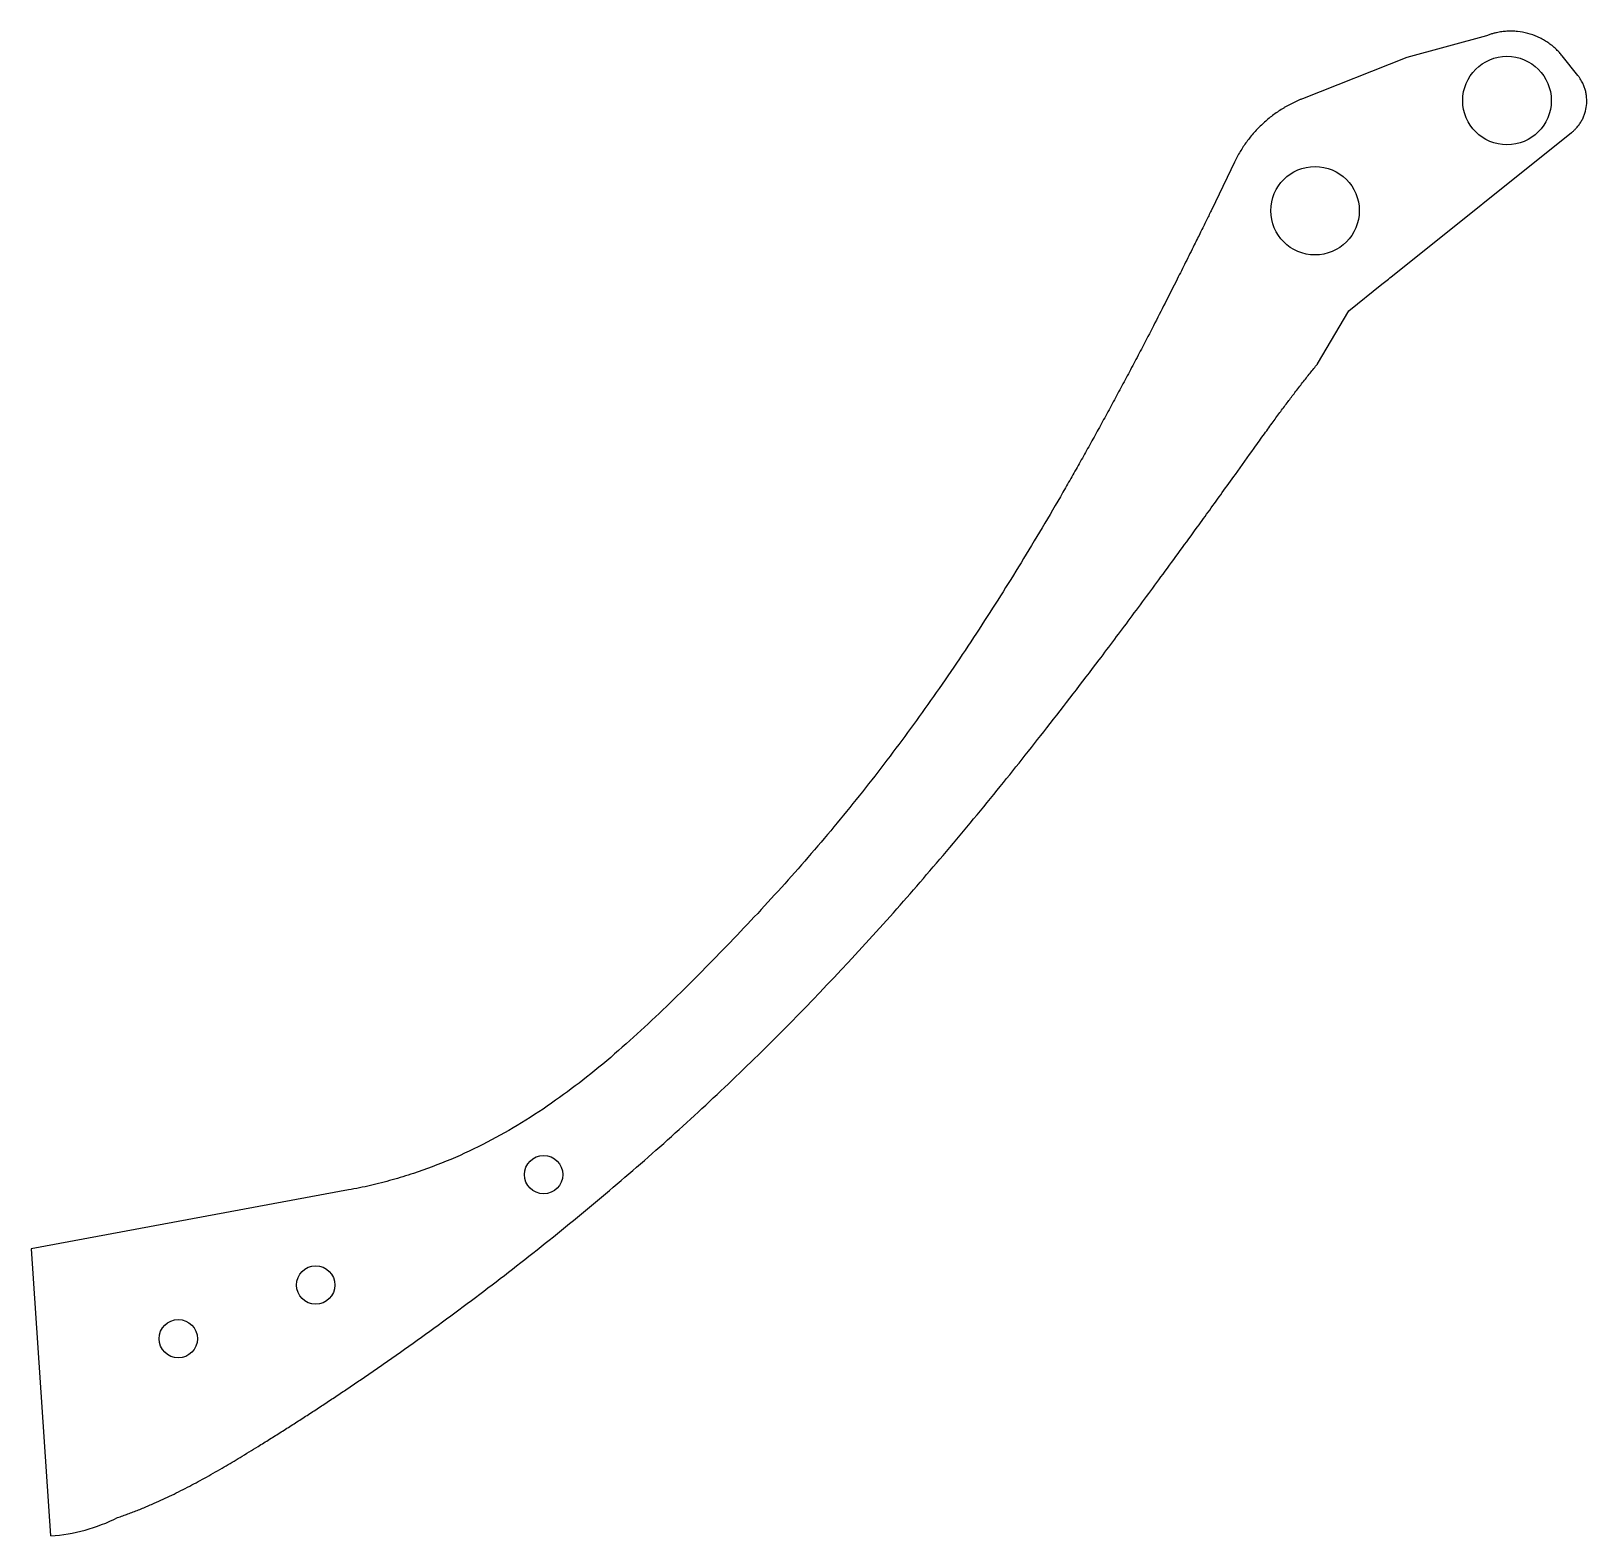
# Model space of a CAD drawing. Header units: millimetres. Extents: x -105 to 105, y -102 to 102.
import ezdxf

# ---------------------------------------------------------------- set-up
doc = ezdxf.new("R2010")
doc.units = ezdxf.units.MM

msp = doc.modelspace()

# ---------------------------------------------------------------- linework, layer by layer
at = {"color": 7, "linetype": 'Continuous', "lineweight": 25}
for p, q in [((91.88, 100.9), (81.04, 97.96)), ((81.04, 97.96), (66.9, 92.35)), ((104.26, 95.51), (102.12, 98.17)), ((79.11, 68.33), (103.39, 87.77)), ((73.2, 63.61), (77.69, 67.2)), ((68.97, 56.41), (73.2, 63.61)), ((-62.41, -55.59), (-105.43, -63.57)), ((-105.43, -63.57), (-102.78, -102.48))]:
    msp.add_line(p, q, dxfattribs=at)
for centre, radius in [((94.64, 92.11), 6), ((68.62, 77.18), 6), ((-35.95, -53.51), 2.6), ((-66.85, -68.47), 2.6), ((-85.48, -75.75), 2.6)]:
    msp.add_circle(centre, radius, dxfattribs=at)
for centre, radius, start, end in [((68.62, 56.62), 0.404, 323.8985, 328.9427), ((-104.39, -78.78), 23.76, 273.8924, 296.7274)]:
    msp.add_arc(centre, radius, start, end, dxfattribs=at)
for points, knots in [([(102.12, 98.17), (102.06, 98.25), (101.94, 98.39), (101.76, 98.61), (101.56, 98.81), (101.36, 99.02), (101.05, 99.31), (100.61, 99.67), (100.03, 100.09), (99.42, 100.45), (98.57, 100.87), (97.46, 101.26), (96.29, 101.48), (95.34, 101.53), (94.63, 101.52), (93.93, 101.45), (93.31, 101.34), (92.77, 101.21), (92.32, 101.07), (92.02, 100.96), (91.88, 100.9)], [0, 0, 0, 0, 0.025097, 0.050156, 0.075204, 0.100266, 0.125368, 0.188122, 0.250891, 0.313144, 0.375411, 0.500594, 0.625114, 0.68768, 0.75026, 0.812635, 0.875025, 0.916699, 0.958319, 1, 1, 1, 1]), ([(103.39, 87.77), (103.44, 87.81), (103.55, 87.9), (103.72, 88.05), (103.87, 88.2), (104.02, 88.36), (104.23, 88.6), (104.5, 88.95), (104.78, 89.41), (105.02, 89.9), (105.27, 90.57), (105.46, 91.46), (105.47, 92.36), (105.38, 93.08), (105.25, 93.6), (105.08, 94.11), (104.88, 94.55), (104.67, 94.92), (104.48, 95.22), (104.33, 95.41), (104.26, 95.51)], [0, 0, 0, 0, 0.025159, 0.050261, 0.075344, 0.100449, 0.125615, 0.188129, 0.250664, 0.313195, 0.375747, 0.500235, 0.625361, 0.687628, 0.749915, 0.812507, 0.875118, 0.916771, 0.958338, 1, 1, 1, 1]), ([(66.9, 92.35), (66.77, 92.3), (66.52, 92.2), (66.15, 92.04), (65.79, 91.87), (65.42, 91.69), (65.07, 91.5), (64.71, 91.31), (64.37, 91.1), (63.68, 90.68), (62.69, 89.99), (61.47, 88.95), (60.35, 87.8), (59.5, 86.75), (58.89, 85.87), (58.46, 85.19), (58.06, 84.49), (57.82, 84), (57.7, 83.76)], [0, 0, 0, 0, 0.031407, 0.062764, 0.094088, 0.125395, 0.156704, 0.188032, 0.219395, 0.250812, 0.375359, 0.499949, 0.6247, 0.749494, 0.812182, 0.874736, 0.937296, 1, 1, 1, 1]), ([(54.54, 77.18), (54.31, 76.73), (53.84, 75.75), (53.07, 74.21), (52.15, 72.33), (51.09, 70.21), (49.77, 67.58), (48.32, 64.71), (46.75, 61.64), (45.72, 59.66), (45.22, 58.69)], [0, 0, 0, 0, 0.073692, 0.157026, 0.250001, 0.377305, 0.500002, 0.676102, 0.842766, 1, 1, 1, 1]), ([(77.69, 67.2), (77.93, 67.39), (78.39, 67.78), (78.87, 68.15), (79.11, 68.33)], [0, 0, 0, 0, 0.500741, 1, 1, 1, 1]), ([(45.22, 58.69), (44.83, 57.95), (44.05, 56.46), (42.88, 54.25), (41.71, 52.07), (40.55, 49.92), (39.39, 47.8), (38.23, 45.71), (37.08, 43.65), (35.94, 41.62), (33.33, 37.05), (29.25, 30.15), (23.43, 20.88), (17.41, 11.93), (11.02, 3.13), (4.32, -5.35), (-2.76, -13.61), (-8.93, -20.25), (-13.99, -25.44), (-17.83, -29.29), (-21.74, -33.06), (-25.82, -36.76), (-30, -40.24), (-34.37, -43.53), (-38.86, -46.5), (-43.6, -49.19), (-48.49, -51.5), (-52.36, -52.95), (-55.04, -53.8), (-56.49, -54.23), (-57.95, -54.62), (-59.42, -54.98), (-60.91, -55.31), (-61.91, -55.5), (-62.41, -55.59)], [0, 0, 0, 0, 0.015675, 0.031175, 0.0465, 0.061652, 0.07663, 0.091434, 0.106066, 0.120524, 0.13481, 0.203909, 0.269618, 0.338316, 0.404413, 0.471808, 0.539204, 0.606602, 0.640303, 0.674003, 0.707705, 0.741408, 0.776222, 0.808816, 0.843165, 0.876219, 0.910139, 0.943616, 0.952966, 0.962328, 0.971708, 0.98111, 0.990539, 1, 1, 1, 1]), ([(62.94, 48.56), (63.28, 49.03), (63.95, 49.95), (64.93, 51.27), (65.92, 52.57), (66.92, 53.86), (67.94, 55.15), (68.61, 55.98), (68.95, 56.39)], [0, 0, 0, 0, 0.177672, 0.3445279, 0.5005778, 0.6740597, 0.8405252, 1, 1, 1, 1]), ([(52.68, 34.31), (53.24, 35.07), (54.36, 36.63), (56.07, 39), (58.08, 41.8), (59.99, 44.46), (61.69, 46.84), (62.55, 48.02), (62.94, 48.56)], [0, 0, 0, 0, 0.1606, 0.327267, 0.500001, 0.749999, 0.886839, 1, 1, 1, 1]), ([(-74.66, -90.35), (-74.14, -90.03), (-73.09, -89.38), (-71.53, -88.4), (-69.97, -87.4), (-68.41, -86.4), (-66.85, -85.38), (-65.29, -84.36), (-63.73, -83.32), (-62.17, -82.27), (-60.62, -81.22), (-59.06, -80.15), (-57.5, -79.07), (-53.4, -76.2), (-46.83, -71.44), (-37.9, -64.6), (-29.18, -57.53), (-20.67, -50.22), (-12.4, -42.68), (-1.67, -32.26), (8.53, -21.42), (18.34, -10.13), (25.42, -1.59), (32.45, 7.26), (38.44, 15.05), (43.66, 22.01), (48.11, 28.02), (51.13, 32.17), (52.68, 34.31)], [0, 0, 0, 0, 0.010244, 0.020519, 0.030825, 0.041162, 0.05153, 0.06193, 0.072361, 0.082825, 0.093321, 0.103849, 0.11441, 0.125004, 0.187439, 0.250004, 0.312976, 0.375006, 0.437511, 0.500004, 0.624992, 0.686086, 0.749993, 0.810397, 0.874996, 0.914124, 0.955791, 1, 1, 1, 1]), ([(-93.71, -100), (-93.47, -99.92), (-93, -99.76), (-92.3, -99.5), (-91.59, -99.24), (-90.88, -98.96), (-90.16, -98.67), (-89.45, -98.37), (-88.17, -97.81), (-86.32, -96.95), (-83.96, -95.76), (-81.59, -94.48), (-79.32, -93.18), (-76.99, -91.79), (-75.47, -90.85), (-74.66, -90.35)], [0, 0, 0, 0, 0.034693, 0.06971, 0.105058, 0.140742, 0.176767, 0.21314, 0.249865, 0.371623, 0.499768, 0.61992, 0.749889, 0.865756, 1, 1, 1, 1])]:
    msp.add_open_spline(points, degree=3, knots=knots, dxfattribs=at)
msp.add_open_spline([(57.7, 83.76), (56.64, 81.54), (55.59, 79.34), (54.54, 77.18)], degree=3, dxfattribs=at)

doc.saveas('drawing.dxf')
